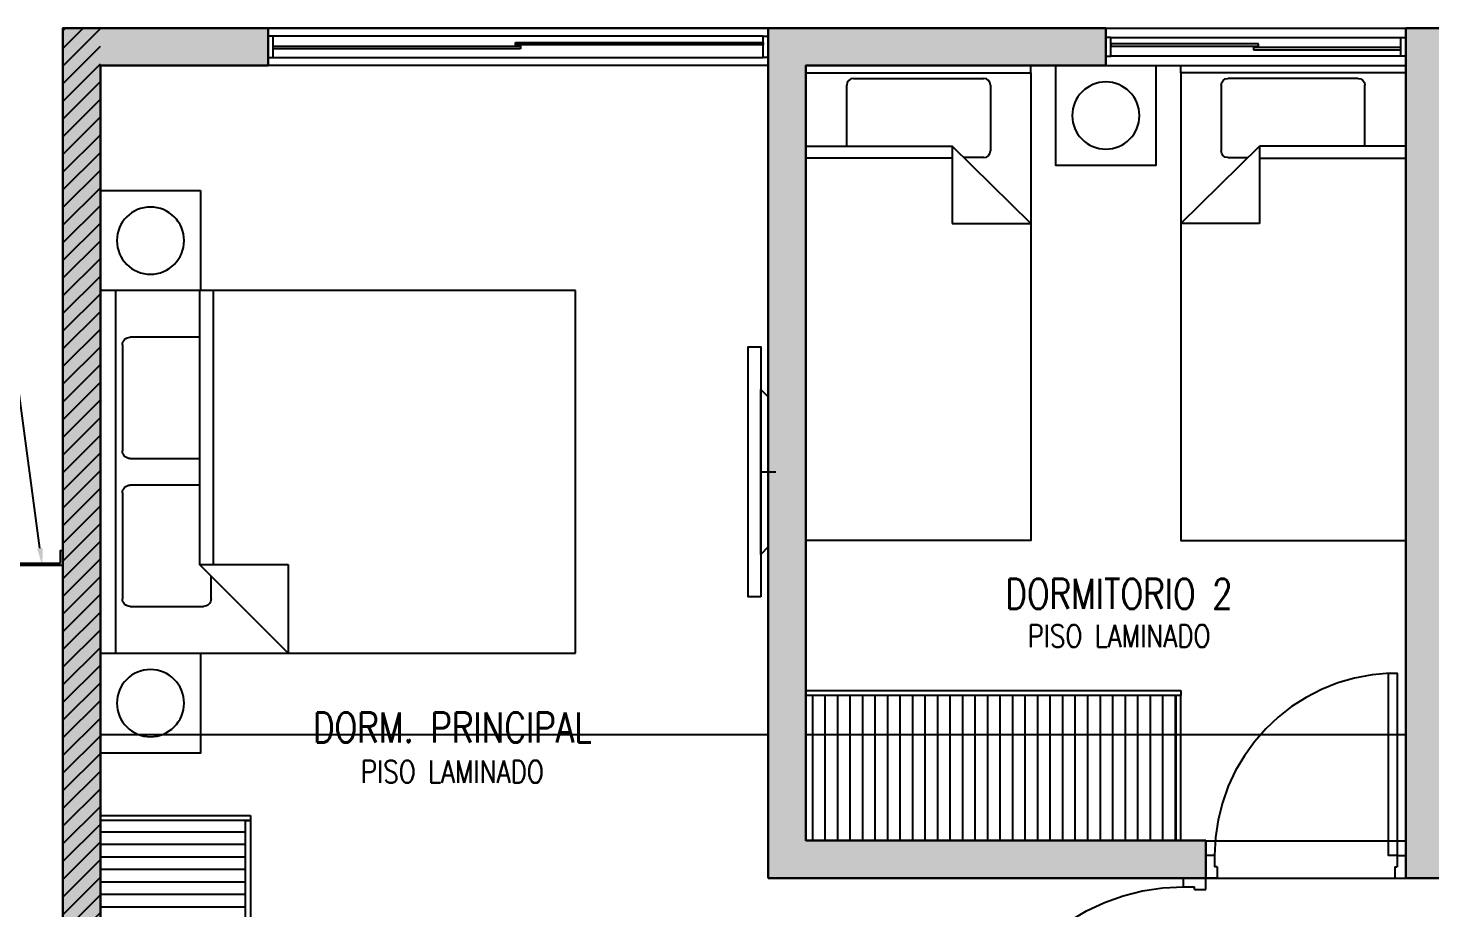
# Model space of a CAD drawing. Header units: millimetres. Extents: x 98 to 155, y -181 to 127.
# Drawn here: x 128.53 to 134.14, y -23.56 to -20.03 of the extents above; entities that cross this region are included whole.
import ezdxf
from ezdxf import colors
from ezdxf.entities.mleader import LeaderData, LeaderLine
from ezdxf.enums import TextEntityAlignment as Align
from ezdxf.math import Vec2, Vec3

# ---------------------------------------------------------------- set-up
doc = ezdxf.new("R2010")
doc.units = ezdxf.units.MM
doc.header["$LTSCALE"] = 15
doc.linetypes.add('HIDDEN2', pattern=[0.1875, 0.125, -0.0625])
doc.linetypes.add('X-REF_DP_Arquitectura$0$HIDDEN', pattern=[0.375, 0.25, -0.125])
doc.layers.get('0').update_dxf_attribs({"color": 250})
for name, color, linetype in [('A-MOBILIARIO', 250, 'Continuous'), ('A-MURO BAJO', 250, 'Continuous'), ('A-PROYECCIONES INT.', 250, 'HIDDEN2'), ('A-TEXTO-ACABADO PISO', 250, 'Continuous'), ('A_50_TextoAmbiente', 252, 'Continuous'), ('A_50_TextoIndicaciones', 250, 'Continuous'), ('A_50_Vigas', 250, 'X-REF_DP_Arquitectura$0$HIDDEN'), ('A_60_HatchEstructuras', 250, 'Continuous'), ('DLP_MOBILIARIO FIJO', 250, 'Continuous'), ('MURO CF 60', 250, 'Continuous')]:
    doc.layers.add(name, color=color, linetype=linetype)
doc.layers.add('A-MUROS', color=252, linetype='Continuous', lineweight=30)
doc.layers.add('A_20_Estructuras', color=250, linetype='Continuous', lineweight=18)
doc.styles.add('ROMANS', font='romans.shx', dxfattribs={"width": 0.8})
doc.styles.add('TXT_COTAS', font='romans.shx', dxfattribs={"width": 0.8})

# ---------------------------------------------------------------- blocks, each defined once
blk = doc.blocks.new('EF-P112')
at = {"layer": 'A_60_HatchEstructuras'}
h = blk.add_hatch(color=256, dxfattribs=at)
h.dxf.hatch_style = 1
h.paths.add_polyline_path([(-21.85, -2.625), (-22, -2.625), (-22, -6.325), (-21.85, -6.325)])
h.paths.add_polyline_path([(-21.52, -0.625), (-20.85, -0.625), (-20.85, -0.475), (-21.67, -0.475), (-21.67, -6.325), (-21.52, -6.325)])
h.paths.add_polyline_path([(-25.65, -2.775), (-23.8, -2.775), (-23.8, -2.625), (-25.65, -2.625), (-25.65, -0.475), (-26.5, -0.475), (-26.5, -0.625), (-25.8, -0.625), (-25.8, -6.325), (-23.8, -6.325), (-23.8, -6.175), (-25.65, -6.175)])
h = blk.add_hatch(color=256, dxfattribs=at)
h.dxf.hatch_style = 1
h.paths.add_polyline_path([(-17.1, -3.725), (-18.7, -3.725), (-18.7, -0.625), (-17.5, -0.625), (-17.5, -0.475), (-18.85, -0.475), (-18.85, -3.875), (-17.1, -3.875)])
h.paths.add_polyline_path([(-16.15, -0.475), (-16.3, -0.475), (-16.3, -3.875), (-16.15, -3.875)])
h.paths.add_polyline_path([(-13.6, -0.475), (-14.95, -0.475), (-14.95, -0.625), (-13.75, -0.625), (-13.75, -3.725), (-15.35, -3.725), (-15.35, -3.875), (-13.6, -3.875)])
at = {"layer": 'A_20_Estructuras'}
for points in [[(-21.52, -0.625), (-20.85, -0.625), (-20.85, -0.475), (-21.67, -0.475), (-21.67, -6.325), (-21.52, -6.325)], [(-17.1, -3.725), (-18.7, -3.725), (-18.7, -0.625), (-17.5, -0.625), (-17.5, -0.475), (-18.85, -0.475), (-18.85, -3.875), (-17.1, -3.875)], [(-16.15, -0.475), (-16.3, -0.475), (-16.3, -3.875), (-16.15, -3.875)]]:
    blk.add_lwpolyline(points, close=True, dxfattribs=at)
at = {"layer": 'A_50_Vigas'}
for p, q in [((-20.85, -0.475), (-18.85, -0.475)), ((-17.5, -0.475), (-16.3, -0.475))]:
    blk.add_line(p, q, dxfattribs=at)
for points in [[(-21.52, -3.2999), (-18.85, -3.2999)], [(-18.7, -3.2999), (-16.3, -3.2999)], [(-17.1, -3.725), (-16.3, -3.725)], [(-17.1, -3.875), (-16.3, -3.875)]]:
    blk.add_lwpolyline(points, dxfattribs=at)
blk = doc.blocks.new('*U145')
for p, q in [((0.01, 0.855), (0.01, 0.9)), ((0.1, 0.865), (0.1, 0.9)), ((0.055, 0.855), (0.01, 0.855)), ((0.1, 0.865), (0.055, 0.865)), ((0.055, 0.855), (0.055, 0.865)), ((0.055, 0.045), (0.01, 0.045)), ((0.01, 0.045), (0.01, 0)), ((0.055, 0.045), (0.055, 0.035)), ((0.1, 0.035), (0.055, 0.035)), ((0.1, 0.035), (0.1, 0))]:
    blk.add_line(p, q)
blk.add_lwpolyline([(0.93, 0.07), (0.93, 0.035), (0.1, 0.035), (0.1, 0.07)], close=True)
at = {"linetype": 'HIDDEN2'}
blk.add_arc((0.0995, 0.0339), 0.8311, 2.2301, 89.9672, dxfattribs=at)
blk = doc.blocks.new('1 PLAZA')
for p, q in [((-0.2592, -0.0513), (0.2619, -0.0513)), ((-0.2859, -0.3221), (-0.2859, -0.0781)), ((0.2887, -0.0781), (0.2887, -0.3415)), ((-0.45, -0.3221), (0.1356, -0.3221)), ((0.45, -0.6318), (0.1356, -0.3221)), ((0.1356, -0.3221), (0.1356, -0.6318)), ((0.1356, -0.371), (-0.45, -0.371)), ((0.2619, -0.3683), (0.1825, -0.3683)), ((0.1356, -0.6318), (0.45, -0.6318))]:
    blk.add_line(p, q)
at = {"extrusion": (4.49068e-08, -3.60286e-08, 1), "elevation": 0}
blk.add_lwpolyline([(-0.45, -0.0287), (0.45, -0.0287), (0.45, 0), (-0.45, 0)], close=True, dxfattribs=at)
blk.add_lwpolyline([(-0.45, -1.9), (-0.45, -0.0287), (0.45, -0.0287), (0.45, -1.9)], close=True)
for centre, start, end in [((-0.2592, -0.0781), 90, 180), ((0.2619, -0.0781), 0, 90), ((0.2619, -0.3415), 270, 0)]:
    blk.add_arc(centre, 0.0267, start, end)
blk = doc.blocks.new('VELADOR')
blk.add_lwpolyline([(0, 0.4), (0, 0), (0.4, 0), (0.4, 0.4)], close=True)
blk.add_circle((0.2, 0.2), 0.1344)
blk = doc.blocks.new('A$C4BFA03A9')
for points in [[(0.06, -0.5), (0.11, -0.5), (0.11, 0.5), (0.06, 0.5)], [(0.03, -0.3), (0.06, -0.33), (0.06, 0.33), (0.03, 0.3)]]:
    blk.add_lwpolyline(points, close=True)
at = {"layer": 'A-PROYECCIONES INT.', "ltscale": 0.15}
blk.add_line((0.06, 0), (0, 0), dxfattribs=at)
blk = doc.blocks.new('*U144')
for p, q in [((0.01, 0.755), (0.01, 0.8)), ((0.1, 0.765), (0.1, 0.8)), ((0.055, 0.755), (0.01, 0.755)), ((0.1, 0.765), (0.055, 0.765)), ((0.055, 0.755), (0.055, 0.765)), ((0.055, 0.045), (0.01, 0.045)), ((0.01, 0.045), (0.01, 0)), ((0.055, 0.045), (0.055, 0.035)), ((0.1, 0.035), (0.055, 0.035)), ((0.1, 0.035), (0.1, 0))]:
    blk.add_line(p, q)
blk.add_lwpolyline([(0.83, 0.07), (0.83, 0.035), (0.1, 0.035), (0.1, 0.07)], close=True)
at = {"linetype": 'HIDDEN2'}
blk.add_arc((0.0996, 0.034), 0.731, 2.2301, 89.9672, dxfattribs=at)
blk = doc.blocks.new('VP.120')
at = {"layer": 'A-MURO BAJO'}
for p, q in [((0, 0), (1.2, 0)), ((0, -0.15), (1.2, -0.15))]:
    blk.add_line(p, q, dxfattribs=at)
at = {"layer": 'DLP_MOBILIARIO FIJO', "color": 251}
for p, q in [((0.02, -0.0375), (1.18, -0.0375)), ((1.18, -0.1125), (0.02, -0.1125))]:
    blk.add_line(p, q, dxfattribs=at)
at = {"layer": 'DLP_MOBILIARIO FIJO', "color": 6}
for points in [[(0, -0.1125), (0.02, -0.1125), (0.02, -0.0375), (0, -0.0375)], [(1.2, -0.1125), (1.18, -0.1125), (1.18, -0.0375), (1.2, -0.0375)]]:
    blk.add_lwpolyline(points, close=True, dxfattribs=at)
at = {"layer": 'DLP_MOBILIARIO FIJO', "elevation": 0}
for points in [[(0.61, -0.0625), (0.02, -0.0625), (0.02, -0.0725), (0.61, -0.0725)], [(0.59, -0.0875), (1.18, -0.0875), (1.18, -0.0775), (0.59, -0.0775)]]:
    blk.add_lwpolyline(points, close=True, dxfattribs=at)
blk = doc.blocks.new('DPTO 75_D1')
at = {"layer": 'DLP_MOBILIARIO FIJO'}
h = blk.add_hatch(dxfattribs=at)
h.set_pattern_fill('_USER', color=256, scale=0.05, angle=270, pattern_type=0)
h.set_pattern_definition([(270, (-38.52, -17.095035), (0.05, -9e-18), [])])
h.paths.add_polyline_path([(7.9, 2.6), (6.42, 2.6), (6.42, 3.18), (7.9, 3.18)])
at = {"layer": 'A-MURO BAJO'}
for p, q in [((8.05, 5.85), (10.05, 5.85)), ((8.05, 5.7), (10.05, 5.7))]:
    blk.add_line(p, q, dxfattribs=at)
at = {"layer": 'A-MUROS'}
for p, q in [((5.35, 5.85), (5.5, 5.85)), ((5.5, 5.85), (5.5, 2.45)), ((6.7, 5.85), (6.7, 5.7)), ((8.05, 5.85), (6.7, 5.85)), ((8.05, 5.85), (8.05, 2.45)), ((7.9, 5.7), (6.7, 5.7)), ((7.9, 5.7), (7.9, 2.6)), ((6.3, 2.6), (6.3, 2.45)), ((7.9, 2.6), (6.3, 2.6)), ((5.35, 2.45), (5.5, 2.45)), ((8.05, 2.45), (6.3, 2.45))]:
    blk.add_line(p, q, dxfattribs=at)
at = {"layer": 'DLP_MOBILIARIO FIJO'}
for p, q in [((8.07, 5.8175, 0), (10.03, 5.8175, 0)), ((10.03, 5.7325, 0), (8.07, 5.7325, 0))]:
    blk.add_line(p, q, dxfattribs=at)
at = {"layer": 'DLP_MOBILIARIO FIJO', "elevation": 0}
for points in [[(8.05, 5.7325), (8.07, 5.7325), (8.07, 5.8175), (8.05, 5.8175)], [(9.06, 5.7925), (8.07, 5.7925), (8.07, 5.7825), (9.06, 5.7825)], [(10.05, 5.7325), (10.03, 5.7325), (10.03, 5.8175), (10.05, 5.8175)], [(9.04, 5.7675), (10.03, 5.7675), (10.03, 5.7775), (9.04, 5.7775)], [(6.4, 3.2), (6.4, 3.18), (7.9, 3.18), (7.9, 3.2)], [(6.42, 2.6), (6.4, 2.6), (6.4, 3.18), (6.42, 3.18)], [(7.9, 2.6), (6.42, 2.6), (6.42, 3.18), (7.9, 3.18)]]:
    blk.add_lwpolyline(points, close=True, dxfattribs=at)
at = {"xscale": -1}
blk.add_blockref('VP.120', (6.7, 5.85, 0), dxfattribs=at)
at = {"layer": 'A-MOBILIARIO', "extrusion": (-4.49068e-08, 3.60286e-08, 1)}
for name, p in [('1 PLAZA', (5.95, 5.7, 0)), ('VELADOR', (6.5, 5.3, 0))]:
    blk.add_blockref(name, p, dxfattribs=at)
at = {"layer": 'A-MOBILIARIO', "extrusion": (-4.49068e-08, -3.60286e-08, -1), "zscale": -1}
blk.add_blockref('1 PLAZA', (-7.45, 5.7, 0), dxfattribs=at)
at = {"layer": 'A-MOBILIARIO'}
for name, p in [('A$C4BFA03A9', (8.02, 4.075)), ('*U145', (6.29, 1.55))]:
    blk.add_blockref(name, p, dxfattribs=at)
at = {"layer": 'A-MOBILIARIO', "xscale": -1.000000000000005, "rotation": 270}
blk.add_blockref('*U144', (5.5, 2.44, 0), dxfattribs=at)
blk = doc.blocks.new('CAMA 2PLAZAS C_VELADOR')
for p, q in [((-1.8499, 0), (-0.3999, 0)), ((-1.8499, -0.06), (-1.8499, 0)), ((-0.3999, 0), (-0.3999, -0.06))]:
    blk.add_line(p, q)
at = {"linetype": 'Continuous'}
for p, q in [((-1.8499, -0.06), (-0.3999, -0.06)), ((-1.8499, -1.9), (-1.8499, -0.06)), ((-1.6327, -0.0878), (-1.2086, -0.0878)), ((-1.0413, -0.0878), (-0.6172, -0.0878)), ((-0.3999, -0.06), (-0.3999, -1.9)), ((-1.6633, -0.3958), (-1.6633, -0.1184)), ((-1.1779, -0.1184), (-1.1779, -0.3958)), ((-1.0719, -0.3958), (-1.0719, -0.1184)), ((-0.5866, -0.1184), (-0.5866, -0.4118)), ((-1.8499, -0.396), (-0.7546, -0.396)), ((-0.3999, -0.7507), (-0.7546, -0.396)), ((-0.7546, -0.396), (-0.7546, -0.7507)), ((-0.6172, -0.4424), (-0.7082, -0.4424)), ((-0.7546, -0.452), (-1.8499, -0.452)), ((-0.7546, -0.7507), (-0.3999, -0.7507)), ((-0.3999, -1.9), (-1.8499, -1.9))]:
    blk.add_line(p, q, dxfattribs=at)
for points in [[(-2.2499, -0.4), (-1.8499, -0.4), (-1.8499, 0), (-2.2499, 0)], [(-0.4, -0.4), (0, -0.4), (0, 0), (-0.4, 0)]]:
    blk.add_lwpolyline(points, close=True)
for centre in [(-2.0499, -0.2), (-0.2, -0.2)]:
    blk.add_circle(centre, 0.1344)
for centre, start, end in [((-1.6327, -0.1184), 90, 180), ((-1.2086, -0.1184), 0, 90), ((-1.0413, -0.1184), 90, 180), ((-0.6172, -0.1184), 0, 90), ((-0.6172, -0.4118), 270, 0)]:
    blk.add_arc(centre, 0.0306, start, end, dxfattribs=at)
blk = doc.blocks.new('pisos superiores')
at = {"layer": 'DLP_MOBILIARIO FIJO'}
h = blk.add_hatch(dxfattribs=at)
h.set_pattern_fill('_USER', color=256, scale=0.05, angle=180, pattern_type=0)
h.set_pattern_definition([(180, (-9816.085673, -3196.047796), (-6e-18, -0.05), [])])
h.paths.add_polyline_path([(0.23, -3.17), (0.23, -4.3), (0.81, -3.72), (0.81, -3.17)])
at = {"elevation": 0}
blk.add_lwpolyline([(0.07, -2.14), (0.07, -2.09), (0.08, -2.09), (0.08, -2.15), (-0.15, -2.15), (-0.15, -2.14)], close=True, dxfattribs=at)
at = {"layer": 'A-MUROS'}
blk.add_lwpolyline([(0.23, -5.85), (0.08, -5.85), (0.08, 0), (0.9, 0), (0.9, -0.15), (0.23, -0.15), (0.23, -4.3), (2.5, -4.3)], dxfattribs=at)
at = {"layer": 'DLP_MOBILIARIO FIJO', "elevation": 0}
for points in [[(0.83, -3.15), (0.83, -3.17), (0.23, -3.17), (0.23, -3.15)], [(0.23, -3.17), (0.23, -4.3), (0.81, -3.72), (0.81, -3.17)], [(0.83, -3.72), (0.81, -3.72), (0.81, -3.17), (0.83, -3.17)]]:
    blk.add_lwpolyline(points, close=True, dxfattribs=at)
at = {"layer": 'A-MOBILIARIO', "extrusion": (-4.49068e-08, 3.60286e-08, -1), "zscale": -1.000000000000002, "rotation": 270}
blk.add_blockref('CAMA 2PLAZAS C_VELADOR', (-0.23, -2.9, 0), dxfattribs=at)
blk = doc.blocks.new('N.01')
at = {"layer": 'A-MUROS', "elevation": 0}
blk.add_lwpolyline([(4.3801, 7.025), (4.2301, 7.025), (4.2301, 12.875)], dxfattribs=at)

msp = doc.modelspace()

# ---------------------------------------------------------------- hatches: boundary and pattern name
at = {"layer": 'MURO CF 60'}
h = msp.add_hatch(dxfattribs=at)
h.set_pattern_fill('_USER', color=256, scale=0.05, angle=45, pattern_type=0)
h.set_pattern_definition([(45, (128.671876, -2.083635), (-0.03535534, 0.03535534), [])])
h.paths.add_polyline_path([(128.6719, -25.8834), (128.8219, -25.8834), (128.8219, -20.0334), (128.6719, -20.0334)])

# ---------------------------------------------------------------- block references
msp.add_blockref('EF-P112', (150.3419, -19.5586))

# ---------------------------------------------------------------- leaders
at = {"layer": 'A_50_TextoIndicaciones'}
ml = msp.add_multileader_mtext('Standard', dxfattribs=at)
ml.set_content('\\pxsm1,t16;JUNTA \\PSISMICA', color=256, style='TXT_COTAS')
ml.set_leader_properties(color=256)
ml.build(insert=Vec2(0, 0))
ml.multileader.update_dxf_attribs({"dogleg_length": 0.05, "arrow_head_size": 0.07})
ctx = ml.context
ctx.base_point, ctx.char_height, ctx.arrow_head_size, ctx.landing_gap_size, ctx.plane_origin = Vec3(127.7944, -21.4849, 0), 0.09, 0.07, 0.05, Vec3(127.575, -20.9015, 0)
notes = []
notes.append((ctx, [(1, (1, 1, 0), (128.495, -21.4849, 0), (-1, 0), 0.2064, [(0, [(128.5894, -22.1833, 0)], 0, [])])]))
ctx.mtext.insert, ctx.mtext.width, ctx.mtext.defined_height, ctx.mtext.flow_direction = Vec3(127.8444, -21.4399, 0), 1.024058, 0.5146, 5
for ctx, leaders in notes:
    for number, flags, end, landing, length, lines in leaders:
        leader = LeaderData()
        leader.index, (leader.has_last_leader_line, leader.has_dogleg_vector, leader.attachment_direction) = number, flags
        leader.last_leader_point, leader.dogleg_vector, leader.dogleg_length = Vec3(end), Vec3(landing), length
        for number, points, colour, breaks in lines:
            line = LeaderLine()
            line.index, line.vertices, line.color, line.breaks = number, Vec3.list(points), colors.encode_raw_color(colour), breaks
            leader.lines.append(line)
        ctx.leaders.append(leader)

# ---------------------------------------------------------------- next in the draw order: block references
at = {"xscale": -1}
msp.add_blockref('DPTO 75_D1', (139.5419, -25.8834), dxfattribs=at)

# ---------------------------------------------------------------- next in the draw order: block references
at = {"layer": 'A-MURO BAJO'}
msp.add_blockref('pisos superiores', (128.5919, -20.0334), dxfattribs=at)

# ---------------------------------------------------------------- next in the draw order: texts
at = {"layer": 'A-TEXTO-ACABADO PISO', "char_height": 0.09, "attachment_point": 2, "style": 'ROMANS'}
for insert in [(132.8947, -22.4198), (130.229, -22.9628)]:
    msp.add_mtext_dynamic_manual_height_columns('PISO LAMINADO', width=1.20225, gutter_width=12.5, heights=[0], dxfattribs=dict(at, insert=insert))
at = {"layer": 'A_50_TextoAmbiente', "style": 'ROMANS', "width": 0.8}
for s, p in [('DORMITORIO 2', (132.8946, -22.3565)), ('DORM. PRINCIPAL', (130.2291, -22.8904))]:
    msp.add_text(s, height=0.12, dxfattribs=at).set_placement(p, align=Align.CENTER)

# ---------------------------------------------------------------- next in the draw order: block references
msp.add_blockref('N.01', (124.4419, -32.9084, 0))

doc.saveas('drawing.dxf')
